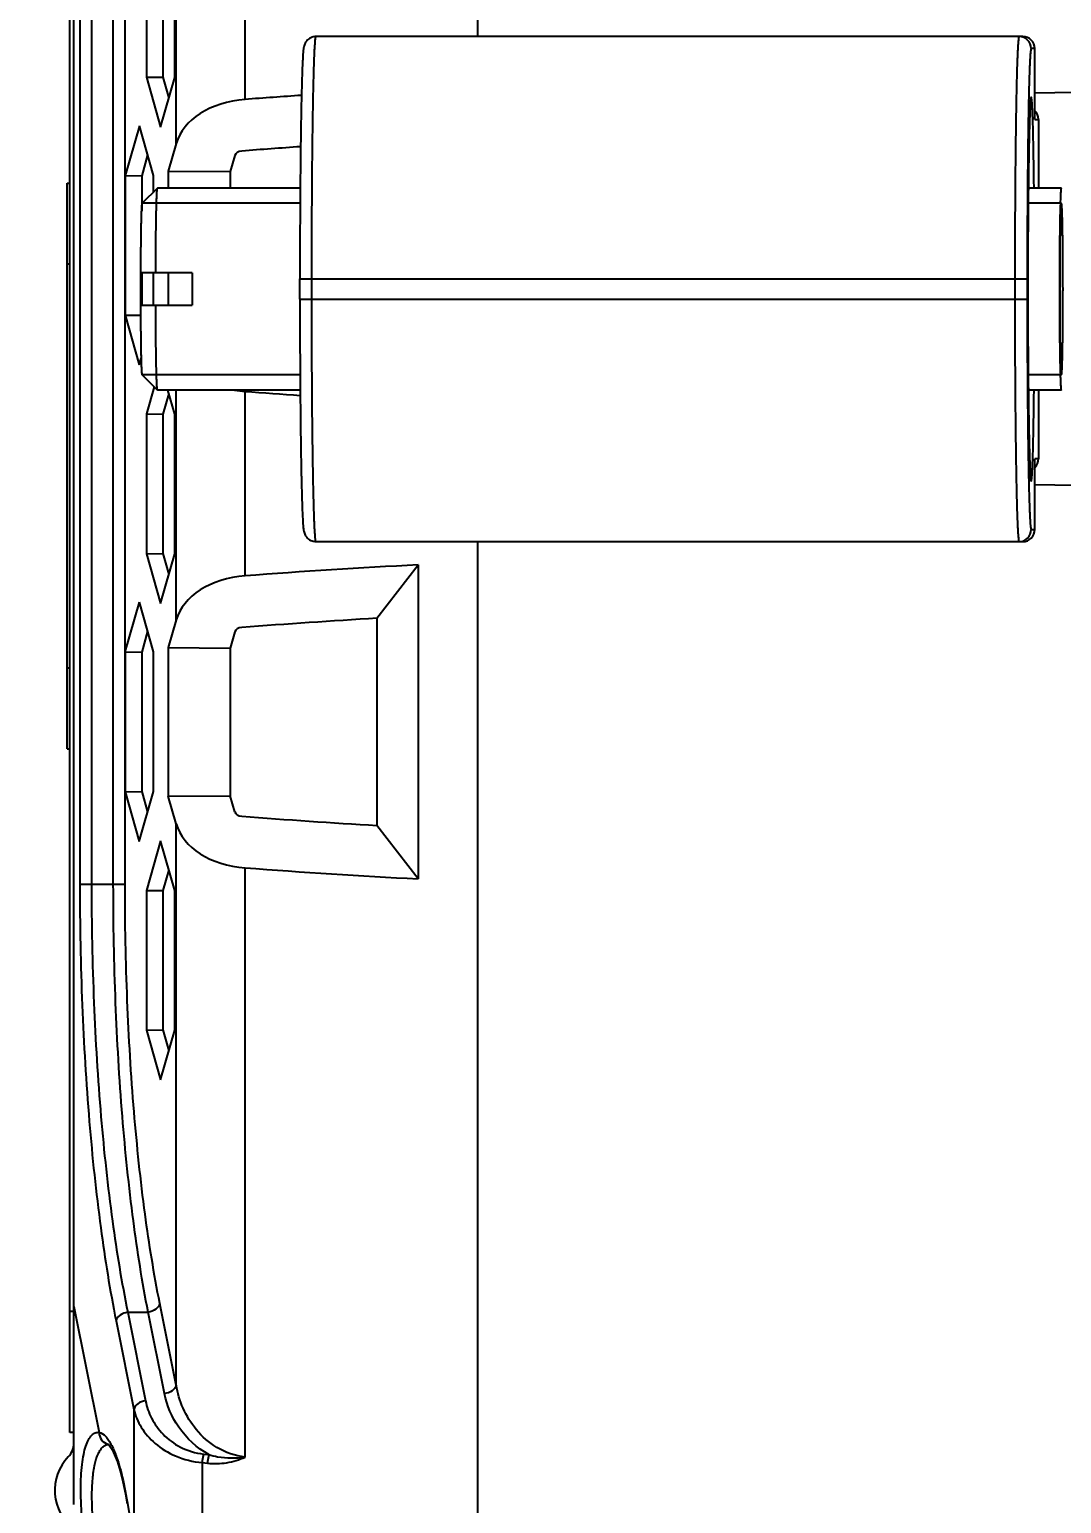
# Model space of a CAD drawing. Header units: millimetres. Extents: x 0 to 594, y 0 to 420.
# Drawn here: x 300.31 to 325.85, y 187.22 to 223.7 of the extents above; entities that cross this region are included whole.
import ezdxf

# ---------------------------------------------------------------- set-up
doc = ezdxf.new("R2010")
doc.units = ezdxf.units.MM
doc.header["$LTSCALE"] = 32.67
doc.layers.get('0').update_dxf_attribs({"linetype": 'CONTINUOUS'})
for name, color, linetype in [('AUSFORMSCHRAEGEN', 7, 'CONTINUOUS'), ('RUNDUNGEN', 7, 'CONTINUOUS'), ('ZEICHNUNGSBEMASSUNGEN', 7, 'CONTINUOUS')]:
    doc.layers.add(name, color=color, linetype=linetype)
doc.styles.get("Standard").update_dxf_attribs({"font": 'txt', "width": 0.7})
doc.dimstyles.new('DIMSTYLE_2', dxfattribs={"dimtxt": 3.5, "dimasz": 3.5, "dimexe": 2, "dimexo": 0, "dimgap": 0.875, "dimtad": 1, "dimdec": 1, "dimtxsty": 'STANDARD', "dimblk": '_FILLED', "dimblk1": '_FILLED', "dimblk2": '_FILLED', "dimcen": 0.09, "dimadec": 0, "dimazin": 0, "dimtp": 0.3, "dimtm": 0.3, "dimtfac": 1, "dimtdec": 1, "dimtofl": 0, "dimtmove": 0, "dimatfit": 3, "dimldrblk": '_FILLED', "dimfxl": 1, "dimtolj": 1, "dimarcsym": 0})

# ---------------------------------------------------------------- blocks, each defined once
blk = doc.blocks.new('_FILLED')
at = {"color": 0, "linetype": 'BYBLOCK'}
blk.add_solid([(0, 0), (-1, 0.143), (-1, -0.143)], dxfattribs=at)
blk = doc.blocks.new('*D3')
at = {"layer": 'ZEICHNUNGSBEMASSUNGEN', "color": 2, "linetype": 'CONTINUOUS'}
for p, q in [((334.708, 259.684), (279.408, 259.684)), ((281.408, 259.684), (281.408, 217.277)), ((281.408, 174.87), (281.408, 217.277)), ((334.708, 174.87), (279.408, 174.87))]:
    blk.add_line(p, q, dxfattribs=at)
at = {"layer": 'ZEICHNUNGSBEMASSUNGEN', "color": 2, "linetype": 'CONTINUOUS', "xscale": 3.5, "yscale": 3.5, "zscale": 3.5}
for p, rotation in [((281.408, 259.684), 90), ((281.408, 174.87), 270)]:
    blk.add_blockref('_FILLED', p, dxfattribs=dict(at, rotation=rotation))
blk = doc.blocks.new('*D4')
at = {"layer": 'ZEICHNUNGSBEMASSUNGEN', "color": 2, "linetype": 'CONTINUOUS'}
for p, q in [((334.708, 259.684), (289.408, 259.684)), ((291.408, 259.684), (291.408, 218.406)), ((291.408, 177.129), (291.408, 218.406)), ((328.475, 177.129), (289.408, 177.129))]:
    blk.add_line(p, q, dxfattribs=at)
at = {"layer": 'ZEICHNUNGSBEMASSUNGEN', "color": 2, "linetype": 'CONTINUOUS', "xscale": 3.5, "yscale": 3.5, "zscale": 3.5}
for p, rotation in [((291.408, 259.684), 90), ((291.408, 177.129), 270)]:
    blk.add_blockref('_FILLED', p, dxfattribs=dict(at, rotation=rotation))

msp = doc.modelspace()

# ---------------------------------------------------------------- linework, layer by layer
at = {"color": 7, "linetype": 'CONTINUOUS'}
for p, q in [((301.3076, 188.977), (301.3076, 240.977)), ((324.888, 223.527), (307.3999, 223.527)), ((325.188, 221.4874), (325.188, 223.227)), ((325.188, 221.4879), (325.188, 221.4874)), ((325.2753, 221.477), (325.2753, 219.777)), ((303.4747, 219.7766), (303.0999, 219.4016)), ((303.4747, 219.7766), (303.4755, 219.777)), ((307.0086, 219.777), (303.4755, 219.777)), ((325.8471, 219.777), (325.0267, 219.777)), ((304.3373, 217.677), (303.0641, 217.677)), ((307.0004, 217.027), (307.0004, 217.527)), ((303.0641, 216.877), (304.3373, 216.877)), ((303.4747, 214.7773), (303.0999, 215.1523)), ((303.4755, 214.777), (303.4747, 214.7773)), ((307.0086, 214.777), (303.4755, 214.777)), ((325.8471, 214.777), (325.0267, 214.777)), ((325.2753, 214.777), (325.2753, 213.077)), ((325.188, 211.327), (325.188, 213.0666)), ((307.3999, 211.027), (324.888, 211.027)), ((301.4076, 188.977), (301.3076, 188.977))]:
    msp.add_line(p, q, dxfattribs=at)
at = {"color": 9, "linetype": 'CONTINUOUS'}
for p, q in [((325.188, 223.227), (325.0972, 223.227)), ((325.188, 221.477), (325.188, 221.4874)), ((325.188, 221.4874), (325.188, 221.477)), ((325.188, 221.477), (325.2752, 221.477)), ((307.0004, 217.527), (324.9977, 217.527)), ((307.2952, 217.027), (307.2952, 217.527)), ((324.6925, 217.527), (324.6925, 217.027)), ((324.9977, 217.527), (324.9977, 217.027)), ((307.0004, 217.027), (324.9977, 217.027)), ((325.188, 213.077), (325.188, 213.0665)), ((325.188, 213.0666), (325.188, 213.077)), ((325.2752, 213.077), (325.188, 213.077)), ((325.0972, 211.327), (325.188, 211.327)), ((301.4076, 191.977), (301.3076, 191.977))]:
    msp.add_line(p, q, dxfattribs=at)
at = {"color": 2, "linetype": 'CONTINUOUS'}
for p, q in [((303.0999, 219.4016), (303.1006, 219.402)), ((307.006, 219.402), (303.1006, 219.402)), ((325.8471, 219.402), (325.0231, 219.402)), ((303.1006, 215.152), (303.0999, 215.1523)), ((307.006, 215.152), (303.1006, 215.152)), ((325.8471, 215.152), (325.0231, 215.152))]:
    msp.add_line(p, q, dxfattribs=at)
at = {"color": 9, "linetype": 'CONTINUOUS'}
for centre, radius, start, end in [((324.7972, 223.227), 0.3, 359.99851, 89.99215), ((324.8893, 223.2269), 0.2987, 0.0108, 5.48395), ((324.9766, 221.4769), 0.2987, 0.0108, 5.48395), ((324.7972, 211.3269), 0.3, 270.02571, 0.00263)]:
    msp.add_arc(centre, radius, start, end, dxfattribs=at)
at = {"color": 7, "linetype": 'CONTINUOUS'}
for centre, radius, start, end in [((324.888, 223.2269), 0.3, 0.00317, 89.99686), ((324.887, 221.4874), 0.3011, 358.00654, 0.08751), ((324.9754, 221.477), 0.2999, 359.99411, 44.79066), ((348.6953, 218.7585), 22.8802, 178.38089, 178.5046), ((446.4397, 217.277), 142.1029, 179.83872, 180.16128), ((348.0643, 215.7782), 22.249, 181.49364, 181.62087), ((324.9754, 213.0769), 0.2999, 315.17123, 0.00655), ((324.888, 211.327), 0.3, 270.00312, 359.99683)]:
    msp.add_arc(centre, radius, start, end, dxfattribs=at)
for points, knots in [([(307.3999, 223.527), (307.355, 223.527), (307.267, 223.5069), (307.1721, 223.4329), (307.1244, 223.3562), (307.1023, 223.2924), (307.0919, 223.2386), (307.0849, 223.1808), (307.0794, 223.1188), (307.072, 223.0139), (307.0637, 222.8514), (307.0546, 222.6184), (307.0461, 222.3353), (307.038, 222.0043), (307.0305, 221.6285), (307.0238, 221.2115), (307.0177, 220.7572), (307.0125, 220.2704), (307.0066, 219.5704), (307.0017, 218.6529), (307.0004, 217.9074), (307.0004, 217.527)], [0, 0, 0, 0, 0.0218141, 0.0421285, 0.0568894, 0.0650989, 0.074803, 0.0834696, 0.0933683, 0.105078, 0.134584, 0.1724188, 0.2184199, 0.272214, 0.3333034, 0.4010978, 0.4749291, 0.5540623, 0.6377097, 0.8151184, 1, 1, 1, 1]), ([(325.0958, 222.0262), (325.0948, 222.0253), (325.0933, 222.022), (325.0903, 222.012), (325.087, 221.9922), (325.0832, 221.9604), (325.0794, 221.9174), (325.0755, 221.8636), (325.0717, 221.7989), (325.068, 221.7236), (325.0628, 221.6025), (325.0566, 221.4259), (325.0499, 221.1852), (325.0436, 220.9077), (325.0377, 220.5959), (325.0324, 220.2529), (325.0277, 219.8819), (325.0237, 219.4863), (325.0191, 218.9208), (325.0153, 218.182), (325.0143, 217.5825), (325.0143, 217.277)], [0, 0, 0, 0, 0.0008329, 0.0022052, 0.0066569, 0.0134193, 0.0224939, 0.0338614, 0.0474978, 0.0633762, 0.0814574, 0.124055, 0.174896, 0.2335035, 0.2993244, 0.3717433, 0.4500753, 0.5335851, 0.6214891, 0.8071135, 1, 1, 1, 1]), ([(325.1677, 219.7774), (325.1659, 219.9439), (325.162, 220.2603), (325.1549, 220.7074), (325.1469, 221.0973), (325.1381, 221.4235), (325.1299, 221.6528), (325.1227, 221.8005), (325.1183, 221.8734), (325.1146, 221.9222), (325.112, 221.9516), (325.1094, 221.9761), (325.1068, 221.9957), (325.1046, 222.0089), (325.1026, 222.017), (325.1013, 222.0213), (325.1, 222.0244), (325.0988, 222.0264), (325.0971, 222.0272), (325.0961, 222.0266), (325.0958, 222.0262)], [0, 0, 0, 0, 0.221604, 0.4210293, 0.5949506, 0.7404715, 0.8551758, 0.9003625, 0.937174, 0.9523968, 0.9654777, 0.9764034, 0.9851674, 0.9917744, 0.9942749, 0.9962473, 0.9977059, 0.9986885, 0.9993263, 1, 1, 1, 1]), ([(303.4324, 217.677), (303.4328, 217.8174), (303.434, 218.0901), (303.437, 218.4826), (303.4406, 218.7889), (303.444, 219.0128), (303.4468, 219.1619), (303.4497, 219.2967), (303.4528, 219.4162), (303.4561, 219.5195), (303.4595, 219.6058), (303.4626, 219.6668), (303.4652, 219.7067), (303.467, 219.7297), (303.4688, 219.748), (303.4706, 219.7619), (303.4724, 219.7707), (303.4736, 219.7755), (303.4747, 219.7766)], [0, 0, 0, 0, 0.2005664, 0.3893214, 0.5605579, 0.6379653, 0.7091065, 0.7734374, 0.830481, 0.8797968, 0.9210235, 0.953843, 0.967026, 0.9780257, 0.9868203, 0.9934011, 0.9977755, 1, 1, 1, 1]), ([(325.8242, 219.405), (325.825, 219.4335), (325.8266, 219.487), (325.8293, 219.5618), (325.8321, 219.6257), (325.8349, 219.6784), (325.8377, 219.7196), (325.8402, 219.7468), (325.8423, 219.7625), (325.8439, 219.7702), (325.845, 219.7745), (325.8464, 219.777), (325.8471, 219.777)], [0, 0, 0, 0, 0.2288778, 0.4295632, 0.6010446, 0.7425491, 0.8534573, 0.9332224, 0.9613609, 0.9816898, 0.9943248, 1, 1, 1, 1]), ([(303.0641, 217.677), (303.0645, 217.7931), (303.0656, 218.018), (303.0683, 218.3415), (303.0713, 218.5933), (303.0742, 218.777), (303.0765, 218.8991), (303.079, 219.0094), (303.0816, 219.1072), (303.0844, 219.1916), (303.0872, 219.2621), (303.0898, 219.312), (303.092, 219.3445), (303.0935, 219.3633), (303.095, 219.3783), (303.0964, 219.3896), (303.098, 219.3968), (303.099, 219.4007), (303.0999, 219.4016)], [0, 0, 0, 0, 0.2018167, 0.3911061, 0.5622999, 0.6395633, 0.7104914, 0.7745841, 0.8313659, 0.8804362, 0.9214358, 0.9540683, 0.967178, 0.9781151, 0.9868605, 0.9934099, 0.9977707, 1, 1, 1, 1]), ([(325.8229, 215.1983), (325.8194, 215.3315), (325.8137, 215.6316), (325.8056, 216.3245), (325.802, 217.277), (325.8056, 218.2294), (325.8137, 218.9223), (325.8194, 219.2224), (325.8229, 219.3556)], [0, 0, 0, 0, 0.0961759, 0.2165442, 0.5, 0.7834558, 0.9038241, 1, 1, 1, 1]), ([(325.0143, 217.277), (325.0143, 216.9714), (325.0153, 216.3719), (325.0191, 215.6331), (325.0237, 215.0676), (325.0277, 214.672), (325.0324, 214.301), (325.0377, 213.958), (325.0436, 213.6463), (325.0499, 213.3687), (325.0566, 213.128), (325.0628, 212.9514), (325.068, 212.8303), (325.0717, 212.755), (325.0755, 212.6903), (325.0794, 212.6365), (325.0832, 212.5936), (325.087, 212.5617), (325.0903, 212.5419), (325.0933, 212.5319), (325.0948, 212.5286), (325.0958, 212.5277)], [0, 0, 0, 0, 0.1928865, 0.3785109, 0.4664149, 0.5499247, 0.6282567, 0.7006756, 0.7664965, 0.825104, 0.875945, 0.9185426, 0.9366238, 0.9525022, 0.9661386, 0.9775061, 0.9865807, 0.9933431, 0.9977948, 0.9991671, 1, 1, 1, 1]), ([(303.0999, 215.1523), (303.099, 215.1532), (303.098, 215.1571), (303.0964, 215.1643), (303.095, 215.1756), (303.0935, 215.1906), (303.092, 215.2094), (303.0898, 215.2419), (303.0872, 215.2918), (303.0844, 215.3623), (303.0816, 215.4467), (303.079, 215.5445), (303.0765, 215.6548), (303.0742, 215.7769), (303.0713, 215.9606), (303.0683, 216.2124), (303.0656, 216.5359), (303.0645, 216.7609), (303.0641, 216.877)], [0, 0, 0, 0, 0.0022293, 0.0065901, 0.0131395, 0.0218849, 0.032822, 0.0459317, 0.0785642, 0.1195638, 0.1686341, 0.2254159, 0.2895086, 0.3604367, 0.4377001, 0.6088939, 0.7981833, 1, 1, 1, 1]), ([(303.4747, 214.7773), (303.4736, 214.7784), (303.4724, 214.7832), (303.4706, 214.792), (303.4688, 214.8059), (303.467, 214.8242), (303.4652, 214.8472), (303.4626, 214.8871), (303.4595, 214.9481), (303.4561, 215.0344), (303.4528, 215.1377), (303.4497, 215.2572), (303.4468, 215.392), (303.444, 215.5411), (303.4406, 215.765), (303.437, 216.0713), (303.434, 216.4638), (303.4328, 216.7365), (303.4324, 216.877)], [0, 0, 0, 0, 0.0022245, 0.0065989, 0.0131797, 0.0219743, 0.032974, 0.046157, 0.0789765, 0.1202032, 0.169519, 0.2265626, 0.2908935, 0.3620347, 0.4394421, 0.6106786, 0.7994336, 1, 1, 1, 1]), ([(307.0004, 217.027), (307.0004, 216.6465), (307.0017, 215.9009), (307.0066, 214.9832), (307.0125, 214.2832), (307.0177, 213.7964), (307.0238, 213.3421), (307.0306, 212.9251), (307.038, 212.5493), (307.0461, 212.2183), (307.0547, 211.9353), (307.0637, 211.7023), (307.072, 211.5399), (307.0794, 211.435), (307.0849, 211.3729), (307.0919, 211.3152), (307.1023, 211.2613), (307.1245, 211.1975), (307.1722, 211.1207), (307.2672, 211.0469), (307.355, 211.027), (307.3999, 211.027)], [0, 0, 0, 0, 0.1849074, 0.3623313, 0.4459811, 0.5251157, 0.5989472, 0.6667404, 0.7278275, 0.7816179, 0.827614, 0.8654425, 0.8949415, 0.9066474, 0.916543, 0.9252078, 0.9349215, 0.9431549, 0.9579286, 0.9781979, 1, 1, 1, 1]), ([(325.8471, 214.777), (325.8464, 214.777), (325.845, 214.7794), (325.8439, 214.7837), (325.8423, 214.7914), (325.8402, 214.8071), (325.8377, 214.8343), (325.8349, 214.8755), (325.8321, 214.9283), (325.8293, 214.9922), (325.8266, 215.0669), (325.825, 215.1204), (325.8242, 215.1489)], [0, 0, 0, 0, 0.0056752, 0.0183102, 0.0386391, 0.0667776, 0.1465427, 0.2574509, 0.3989554, 0.5704368, 0.7711222, 1, 1, 1, 1]), ([(325.0958, 212.5277), (325.0961, 212.5273), (325.0971, 212.5267), (325.0988, 212.5275), (325.1, 212.5295), (325.1013, 212.5326), (325.1026, 212.5369), (325.1046, 212.545), (325.1068, 212.5582), (325.1094, 212.5778), (325.112, 212.6023), (325.1146, 212.6317), (325.1183, 212.6805), (325.1227, 212.7534), (325.1299, 212.9011), (325.1381, 213.1305), (325.1469, 213.4566), (325.1549, 213.8465), (325.162, 214.2936), (325.1659, 214.61), (325.1677, 214.7765)], [0, 0, 0, 0, 0.0006737, 0.0013115, 0.0022941, 0.0037527, 0.0057251, 0.0082256, 0.0148326, 0.0235966, 0.0345223, 0.0476032, 0.062826, 0.0996375, 0.1448242, 0.2595285, 0.4050494, 0.5789707, 0.778396, 1, 1, 1, 1])]:
    msp.add_open_spline(points, degree=3, knots=knots, dxfattribs=at)
at = {"color": 9, "linetype": 'CONTINUOUS'}
for points, knots in [([(307.2952, 217.527), (307.2952, 217.9171), (307.2965, 218.6825), (307.3014, 219.6253), (307.3073, 220.3462), (307.3125, 220.8497), (307.3186, 221.3211), (307.3254, 221.756), (307.3329, 222.1501), (307.341, 222.4998), (307.3485, 222.7617), (307.3549, 222.9465), (307.3595, 223.0658), (307.3643, 223.1717), (307.3691, 223.264), (307.374, 223.3425), (307.3789, 223.407), (307.3838, 223.4574), (307.3884, 223.4933), (307.3929, 223.5148), (307.3964, 223.5244), (307.3989, 223.527), (307.3999, 223.527)], [0, 0, 0, 0, 0.1949519, 0.3824068, 0.4710605, 0.5551784, 0.6339515, 0.7066215, 0.7724905, 0.8309241, 0.8813601, 0.9034263, 0.9233172, 0.9409866, 0.956394, 0.9695008, 0.980279, 0.9887072, 0.99477, 0.9984775, 0.9994768, 1, 1, 1, 1]), ([(324.7973, 223.527), (324.7962, 223.527), (324.7938, 223.5244), (324.7903, 223.5148), (324.7858, 223.4933), (324.7811, 223.4574), (324.7762, 223.407), (324.7713, 223.3425), (324.7665, 223.264), (324.7616, 223.1717), (324.7569, 223.0658), (324.7522, 222.9465), (324.7459, 222.7617), (324.7384, 222.4998), (324.7303, 222.1501), (324.7227, 221.756), (324.7159, 221.3211), (324.7099, 220.8497), (324.7046, 220.3462), (324.6987, 219.6253), (324.6938, 218.6825), (324.6925, 217.9171), (324.6925, 217.527)], [0, 0, 0, 0, 0.0005232, 0.0015225, 0.00523, 0.0112928, 0.019721, 0.0304992, 0.043606, 0.0590134, 0.0766828, 0.0965737, 0.1186399, 0.1690759, 0.2275095, 0.2933785, 0.3660485, 0.4448216, 0.5289395, 0.6175932, 0.8050481, 1, 1, 1, 1]), ([(325.0972, 223.227), (325.0962, 223.227), (325.0939, 223.2245), (325.0906, 223.2154), (325.0863, 223.195), (325.0819, 223.1609), (325.0772, 223.113), (325.0726, 223.0517), (325.068, 222.9772), (325.0634, 222.8895), (325.0589, 222.7889), (325.0544, 222.6756), (325.0484, 222.5), (325.0413, 222.2511), (325.0336, 221.919), (325.0264, 221.5445), (325.0199, 221.1314), (325.0142, 220.6835), (325.0092, 220.2053), (325.0036, 219.5204), (324.999, 218.6247), (324.9977, 217.8976), (324.9977, 217.527)], [0, 0, 0, 0, 0.0005232, 0.0015225, 0.0052299, 0.0112927, 0.019721, 0.0304992, 0.043606, 0.0590134, 0.0766828, 0.0965736, 0.1186399, 0.1690759, 0.2275095, 0.2933785, 0.3660485, 0.4448217, 0.5289396, 0.6175933, 0.8050483, 1, 1, 1, 1]), ([(307.3999, 211.027), (307.3989, 211.027), (307.3964, 211.0296), (307.3929, 211.0391), (307.3884, 211.0606), (307.3838, 211.0965), (307.3789, 211.1469), (307.374, 211.2114), (307.3691, 211.2899), (307.3643, 211.3822), (307.3595, 211.4881), (307.3549, 211.6074), (307.3485, 211.7922), (307.341, 212.0541), (307.3329, 212.4038), (307.3254, 212.7979), (307.3186, 213.2328), (307.3125, 213.7042), (307.3073, 214.2077), (307.3014, 214.9286), (307.2965, 215.8714), (307.2952, 216.6368), (307.2952, 217.027)], [0, 0, 0, 0, 0.0005232, 0.0015225, 0.00523, 0.0112928, 0.019721, 0.0304992, 0.043606, 0.0590134, 0.0766828, 0.0965737, 0.1186399, 0.169076, 0.2275095, 0.2933786, 0.3660485, 0.4448217, 0.5289396, 0.6175933, 0.8050482, 1, 1, 1, 1]), ([(324.6925, 217.027), (324.6925, 216.6368), (324.6938, 215.8714), (324.6987, 214.9286), (324.7046, 214.2077), (324.7099, 213.7042), (324.7159, 213.2328), (324.7227, 212.7979), (324.7303, 212.4038), (324.7384, 212.0541), (324.7459, 211.7922), (324.7522, 211.6074), (324.7569, 211.4881), (324.7616, 211.3822), (324.7665, 211.2899), (324.7713, 211.2114), (324.7762, 211.1469), (324.7811, 211.0965), (324.7858, 211.0606), (324.7903, 211.0391), (324.7938, 211.0296), (324.7962, 211.027), (324.7973, 211.027)], [0, 0, 0, 0, 0.1949518, 0.3824067, 0.4710604, 0.5551783, 0.6339515, 0.7066214, 0.7724905, 0.830924, 0.8813601, 0.9034263, 0.9233172, 0.9409866, 0.956394, 0.9695008, 0.980279, 0.9887072, 0.99477, 0.9984775, 0.9994768, 1, 1, 1, 1]), ([(324.9977, 217.027), (324.9977, 216.6563), (324.999, 215.9292), (325.0036, 215.0335), (325.0092, 214.3486), (325.0142, 213.8704), (325.0199, 213.4225), (325.0264, 213.0094), (325.0336, 212.6349), (325.0413, 212.3028), (325.0484, 212.0539), (325.0544, 211.8783), (325.0589, 211.7651), (325.0634, 211.6644), (325.068, 211.5768), (325.0726, 211.5022), (325.0772, 211.4409), (325.0819, 211.393), (325.0863, 211.3589), (325.0906, 211.3385), (325.0939, 211.3294), (325.0962, 211.327), (325.0972, 211.327)], [0, 0, 0, 0, 0.1949517, 0.3824066, 0.4710604, 0.5551783, 0.6339515, 0.7066214, 0.7724905, 0.830924, 0.8813601, 0.9034263, 0.9233172, 0.9409865, 0.9563939, 0.9695007, 0.980279, 0.9887073, 0.9947701, 0.9984776, 0.9994768, 1, 1, 1, 1])]:
    msp.add_open_spline(points, degree=3, knots=knots, dxfattribs=at)
at = {"color": 2, "linetype": 'CONTINUOUS'}
for points, knots in [([(303.0641, 217.6782), (303.0645, 217.7348), (303.0649, 217.8196), (303.0655, 217.9327), (303.0659, 218.0034), (303.0662, 218.0599), (303.0664, 218.0952), (303.0665, 218.1201), (303.0666, 218.134), (303.0668, 218.1468), (303.0669, 218.1631), (303.0672, 218.1891), (303.0675, 218.2216), (303.0681, 218.2735), (303.0687, 218.3385), (303.0694, 218.4035), (303.0699, 218.4555), (303.0702, 218.488), (303.0705, 218.514), (303.0707, 218.5302), (303.0708, 218.5417), (303.0708, 218.548), (303.0709, 218.5532), (303.0711, 218.5602), (303.0713, 218.5766), (303.0717, 218.6013), (303.0723, 218.6342), (303.0728, 218.6671), (303.0733, 218.6999), (303.0739, 218.7328), (303.0744, 218.7657), (303.075, 218.7986), (303.0754, 218.826), (303.0758, 218.8479), (303.076, 218.8644), (303.0763, 218.8781), (303.0764, 218.8877), (303.0765, 218.8931), (303.0766, 218.8976), (303.0767, 218.9003), (303.0768, 218.9046), (303.077, 218.9119), (303.0772, 218.9224), (303.0776, 218.9349), (303.078, 218.9517), (303.0785, 218.9726), (303.0792, 218.9977), (303.0798, 219.0228), (303.0805, 219.0479), (303.0812, 219.073), (303.0818, 219.0981), (303.0823, 219.119), (303.0828, 219.1357), (303.0831, 219.1462), (303.0833, 219.1546), (303.0834, 219.1597), (303.0835, 219.1635), (303.0836, 219.1654), (303.0836, 219.1666), (303.0837, 219.1684), (303.0839, 219.1723), (303.0842, 219.1784), (303.0845, 219.1864), (303.0849, 219.1944), (303.0854, 219.2051), (303.0862, 219.2238), (303.0875, 219.2505), (303.0887, 219.2772), (303.0896, 219.2959), (303.09, 219.3066), (303.0904, 219.3146), (303.0908, 219.3226), (303.0911, 219.3286), (303.0912, 219.3327), (303.0913, 219.3342), (303.0914, 219.3357), (303.0914, 219.3364), (303.0916, 219.3372), (303.0917, 219.3385), (303.092, 219.3406), (303.0923, 219.3431), (303.0928, 219.3472), (303.0935, 219.3523), (303.0943, 219.3585), (303.0953, 219.3666), (303.0971, 219.381), (303.0987, 219.3932), (303.0997, 219.4014)], [0, 0, 0, 0, 0.0625, 0.09375, 0.125, 0.140625, 0.15625, 0.1640625, 0.1679688, 0.171875, 0.1796875, 0.1875, 0.203125, 0.21875, 0.25, 0.28125, 0.296875, 0.3125, 0.3203125, 0.328125, 0.3320312, 0.3339844, 0.3359375, 0.3398438, 0.34375, 0.359375, 0.375, 0.390625, 0.40625, 0.421875, 0.4375, 0.453125, 0.46875, 0.4765625, 0.484375, 0.4921875, 0.4960938, 0.4980469, 0.5, 0.5019531, 0.5039062, 0.5078125, 0.515625, 0.5234375, 0.53125, 0.546875, 0.5625, 0.578125, 0.59375, 0.609375, 0.625, 0.640625, 0.6484375, 0.65625, 0.6601562, 0.6640625, 0.6660156, 0.6669922, 0.6679688, 0.6699219, 0.671875, 0.6796875, 0.6875, 0.6953125, 0.703125, 0.71875, 0.75, 0.78125, 0.796875, 0.8046875, 0.8125, 0.8203125, 0.828125, 0.8300781, 0.8320312, 0.8330078, 0.8339844, 0.8359375, 0.8398438, 0.84375, 0.8515625, 0.859375, 0.875, 0.890625, 0.90625, 0.9375, 1, 1, 1, 1]), ([(325.8471, 215.152), (325.8465, 215.1553), (325.8456, 215.1604), (325.8444, 215.1671), (325.8435, 215.1722), (325.8426, 215.1772), (325.8418, 215.1815), (325.8412, 215.1848), (325.8409, 215.1869), (325.8406, 215.1886), (325.8403, 215.1899), (325.8402, 215.1909), (325.84, 215.1919), (325.8399, 215.1921), (325.8398, 215.1944), (325.8396, 215.1967), (325.8395, 215.1999), (325.8392, 215.2037), (325.839, 215.2087), (325.8386, 215.2149), (325.838, 215.2249), (325.8373, 215.2374), (325.8364, 215.2524), (325.8356, 215.2673), (325.8348, 215.2798), (325.8343, 215.2898), (325.8338, 215.2973), (325.8335, 215.3036), (325.8332, 215.3079), (325.8331, 215.3105), (325.833, 215.312), (325.8329, 215.3154), (325.8327, 215.3193), (325.8325, 215.3265), (325.8322, 215.3366), (325.8318, 215.3488), (325.8312, 215.365), (325.8306, 215.3853), (325.8298, 215.4096), (325.829, 215.434), (325.8283, 215.4543), (325.8278, 215.4705), (325.8274, 215.4826), (325.827, 215.4928), (325.8268, 215.4999), (325.8267, 215.504), (325.8266, 215.5067), (325.8265, 215.5113), (325.8264, 215.5167), (325.8262, 215.5265), (325.8259, 215.5404), (325.8255, 215.5571), (325.825, 215.5794), (325.8244, 215.6073), (325.8237, 215.6407), (325.823, 215.6741), (325.8224, 215.7019), (325.8219, 215.7242), (325.8216, 215.7409), (325.8213, 215.7549), (325.8211, 215.7646), (325.821, 215.7702), (325.8209, 215.7741), (325.8208, 215.7794), (325.8207, 215.786), (325.8205, 215.7977), (325.8203, 215.8144), (325.82, 215.8344), (325.8196, 215.8611), (325.8192, 215.8945), (325.8186, 215.9346), (325.818, 215.9746), (325.8175, 216.008), (325.8171, 216.0347), (325.8169, 216.0548), (325.8166, 216.0715), (325.8165, 216.0831), (325.8164, 216.0899), (325.8163, 216.0946), (325.8162, 216.1006), (325.8162, 216.1081), (325.816, 216.1215), (325.8159, 216.1405), (325.8156, 216.1634), (325.8154, 216.1938), (325.815, 216.2319), (325.8146, 216.2776), (325.8141, 216.3233), (325.8137, 216.3689), (325.8134, 216.4071), (325.8131, 216.4336), (325.813, 216.449), (325.8129, 216.46), (325.8128, 216.4728), (325.8127, 216.4892), (325.8126, 216.5182), (325.8123, 216.5595), (325.8121, 216.6091), (325.8117, 216.6752), (325.8114, 216.7412), (325.8111, 216.7991), (325.8109, 216.828), (325.8108, 216.8446), (325.8107, 216.8567), (325.8107, 216.8701), (325.8107, 216.8875), (325.8106, 216.9182), (325.8106, 216.9619), (325.8105, 217.0144), (325.8104, 217.0844), (325.8102, 217.1545), (325.8101, 217.2244), (325.81, 217.2772), (325.8101, 217.3285), (325.8102, 217.3974), (325.8103, 217.4661), (325.8105, 217.5349), (325.8105, 217.5865), (325.8106, 217.6296), (325.8107, 217.6638), (325.8107, 217.69), (325.8109, 217.7144), (325.811, 217.7476), (325.8113, 217.8055), (325.8117, 217.8717), (325.812, 217.9378), (325.8123, 217.9875), (325.8125, 218.0288), (325.8127, 218.0578), (325.8128, 218.0743), (325.8128, 218.087), (325.8129, 218.0981), (325.8131, 218.1135), (325.8133, 218.1401), (325.8137, 218.1783), (325.8141, 218.224), (325.8145, 218.2698), (325.8149, 218.3156), (325.8153, 218.3537), (325.8156, 218.3843), (325.8158, 218.4071), (325.816, 218.4263), (325.8161, 218.4414), (325.8162, 218.4533), (325.8164, 218.463), (325.8166, 218.4768), (325.8168, 218.4937), (325.8171, 218.5142), (325.8175, 218.5414), (325.818, 218.5754), (325.8185, 218.6162), (325.8191, 218.6571), (325.8196, 218.6911), (325.82, 218.7183), (325.8203, 218.7387), (325.8205, 218.7557), (325.8207, 218.7677), (325.8208, 218.7744), (325.8209, 218.7798), (325.821, 218.7836), (325.8211, 218.7892), (325.8213, 218.7987), (325.8216, 218.8125), (325.8219, 218.8289), (325.8224, 218.8509), (325.823, 218.8783), (325.8237, 218.9112), (325.8244, 218.9441), (325.825, 218.9715), (325.8254, 218.9934), (325.8258, 219.0099), (325.8261, 219.0236), (325.8263, 219.0332), (325.8264, 219.0386), (325.8265, 219.0431), (325.8266, 219.0458), (325.8267, 219.05), (325.8269, 219.0571), (325.8273, 219.0673), (325.8277, 219.0795), (325.8282, 219.0959), (325.8289, 219.1163), (325.8297, 219.1408), (325.8305, 219.1653), (325.8311, 219.1857), (325.8317, 219.202), (325.8321, 219.2143), (325.8324, 219.2245), (325.8326, 219.2317), (325.8328, 219.2356), (325.8328, 219.2391), (325.833, 219.2406), (325.8331, 219.2432), (325.8334, 219.2476), (325.8337, 219.2539), (325.8341, 219.2615), (325.8347, 219.2716), (325.8354, 219.2842), (325.8363, 219.2994), (325.8372, 219.3146), (325.8379, 219.3272), (325.8385, 219.3373), (325.8388, 219.3436), (325.8391, 219.3487), (325.8393, 219.3524), (325.8395, 219.3557), (325.8397, 219.358), (325.8398, 219.3604), (325.8399, 219.3606), (325.84, 219.3616), (325.8402, 219.3626), (325.8405, 219.364), (325.8408, 219.3657), (325.8411, 219.3679), (325.8418, 219.3714), (325.8425, 219.3758), (325.8434, 219.381), (325.8444, 219.3862), (325.8456, 219.3932), (325.8465, 219.3985), (325.8471, 219.402)], [0, 0, 0, 0, 0.015625, 0.0234375, 0.03125, 0.0390625, 0.046875, 0.0507812, 0.0546875, 0.0566406, 0.0585938, 0.0605469, 0.0615234, 0.0625, 0.0634766, 0.0644531, 0.0664062, 0.0683594, 0.0703125, 0.0742188, 0.078125, 0.0859375, 0.09375, 0.1015625, 0.109375, 0.1132812, 0.1171875, 0.1210938, 0.1230469, 0.1240234, 0.125, 0.1259766, 0.1269531, 0.1289062, 0.1328125, 0.1367188, 0.140625, 0.1484375, 0.15625, 0.1640625, 0.171875, 0.1757812, 0.1796875, 0.1835938, 0.1855469, 0.1865234, 0.1875, 0.1884766, 0.1894531, 0.1914062, 0.1953125, 0.1992188, 0.203125, 0.2109375, 0.21875, 0.2265625, 0.234375, 0.2382812, 0.2421875, 0.2460938, 0.2480469, 0.2490234, 0.25, 0.2509766, 0.2519531, 0.2539062, 0.2578125, 0.2617188, 0.265625, 0.2734375, 0.28125, 0.2890625, 0.296875, 0.3007812, 0.3046875, 0.3085938, 0.3105469, 0.3115234, 0.3125, 0.3134766, 0.3144531, 0.3164062, 0.3203125, 0.3242188, 0.328125, 0.3359375, 0.34375, 0.3515625, 0.359375, 0.3671875, 0.3710938, 0.3730469, 0.375, 0.3769531, 0.3789062, 0.3828125, 0.390625, 0.3984375, 0.40625, 0.421875, 0.4296875, 0.4335938, 0.4355469, 0.4375, 0.4394531, 0.4414062, 0.4453125, 0.453125, 0.4609375, 0.46875, 0.484375, 0.4921875, 0.5, 0.5078125, 0.515625, 0.53125, 0.5390625, 0.546875, 0.5546875, 0.5585938, 0.5625, 0.5664062, 0.5703125, 0.578125, 0.59375, 0.6015625, 0.609375, 0.6171875, 0.6210938, 0.6230469, 0.625, 0.6269531, 0.6289062, 0.6328125, 0.640625, 0.6484375, 0.65625, 0.6640625, 0.671875, 0.6757812, 0.6796875, 0.6835938, 0.6855469, 0.6875, 0.6894531, 0.6914062, 0.6953125, 0.6992188, 0.703125, 0.7109375, 0.71875, 0.7265625, 0.734375, 0.7382812, 0.7421875, 0.7460938, 0.7480469, 0.7490234, 0.75, 0.7509766, 0.7519531, 0.7539062, 0.7578125, 0.7617188, 0.765625, 0.7734375, 0.78125, 0.7890625, 0.796875, 0.8007812, 0.8046875, 0.8085938, 0.8105469, 0.8115234, 0.8125, 0.8134766, 0.8144531, 0.8164062, 0.8203125, 0.8242188, 0.828125, 0.8359375, 0.84375, 0.8515625, 0.859375, 0.8632812, 0.8671875, 0.8710938, 0.8730469, 0.8740234, 0.875, 0.8759766, 0.8769531, 0.8789062, 0.8828125, 0.8867188, 0.890625, 0.8984375, 0.90625, 0.9140625, 0.921875, 0.9257812, 0.9296875, 0.9316406, 0.9335938, 0.9355469, 0.9365234, 0.9375, 0.9384766, 0.9394531, 0.9414062, 0.9433594, 0.9453125, 0.9492188, 0.953125, 0.9609375, 0.96875, 0.9765625, 0.984375, 1, 1, 1, 1]), ([(325.8471, 215.152), (325.8477, 215.1553), (325.8486, 215.1604), (325.8498, 215.1671), (325.8507, 215.1722), (325.8516, 215.1772), (325.8524, 215.1815), (325.853, 215.1848), (325.8533, 215.1869), (325.8536, 215.1886), (325.8539, 215.1899), (325.854, 215.1909), (325.8542, 215.1919), (325.8543, 215.1921), (325.8544, 215.1944), (325.8546, 215.1967), (325.8547, 215.1999), (325.855, 215.2037), (325.8552, 215.2087), (325.8556, 215.2149), (325.8562, 215.2249), (325.8569, 215.2374), (325.8578, 215.2524), (325.8586, 215.2673), (325.8594, 215.2798), (325.8599, 215.2898), (325.8604, 215.2973), (325.8607, 215.3036), (325.861, 215.3079), (325.8611, 215.3105), (325.8612, 215.312), (325.8613, 215.3154), (325.8615, 215.3193), (325.8617, 215.3265), (325.862, 215.3366), (325.8624, 215.3488), (325.863, 215.365), (325.8636, 215.3853), (325.8644, 215.4096), (325.8652, 215.434), (325.8659, 215.4543), (325.8664, 215.4705), (325.8668, 215.4826), (325.8672, 215.4928), (325.8674, 215.4999), (325.8675, 215.504), (325.8676, 215.5067), (325.8677, 215.5113), (325.8678, 215.5167), (325.868, 215.5265), (325.8683, 215.5404), (325.8687, 215.5571), (325.8692, 215.5794), (325.8698, 215.6073), (325.8705, 215.6407), (325.8712, 215.6741), (325.8718, 215.7019), (325.8723, 215.7242), (325.8726, 215.7409), (325.8729, 215.7549), (325.8731, 215.7646), (325.8732, 215.7702), (325.8733, 215.7741), (325.8734, 215.7794), (325.8735, 215.786), (325.8737, 215.7977), (325.8739, 215.8144), (325.8742, 215.8344), (325.8746, 215.8611), (325.875, 215.8945), (325.8756, 215.9346), (325.8762, 215.9746), (325.8767, 216.008), (325.8771, 216.0347), (325.8773, 216.0548), (325.8776, 216.0715), (325.8778, 216.0831), (325.8778, 216.0899), (325.8779, 216.0946), (325.878, 216.1006), (325.878, 216.1081), (325.8782, 216.1215), (325.8783, 216.1405), (325.8786, 216.1634), (325.8788, 216.1938), (325.8792, 216.2319), (325.8796, 216.2776), (325.8801, 216.3233), (325.8805, 216.3689), (325.8808, 216.4071), (325.8811, 216.4336), (325.8812, 216.449), (325.8814, 216.46), (325.8814, 216.4728), (325.8815, 216.4892), (325.8816, 216.5182), (325.8819, 216.5595), (325.8821, 216.6091), (325.8825, 216.6752), (325.8828, 216.7412), (325.8831, 216.7991), (325.8833, 216.828), (325.8834, 216.8446), (325.8835, 216.8567), (325.8835, 216.8701), (325.8835, 216.8875), (325.8836, 216.9182), (325.8836, 216.9619), (325.8837, 217.0144), (325.8839, 217.0844), (325.884, 217.1545), (325.8841, 217.2244), (325.8842, 217.2772), (325.8841, 217.3285), (325.884, 217.3974), (325.8839, 217.4661), (325.8837, 217.5349), (325.8837, 217.5865), (325.8836, 217.6296), (325.8835, 217.6638), (325.8835, 217.69), (325.8833, 217.7144), (325.8832, 217.7476), (325.8829, 217.8055), (325.8825, 217.8717), (325.8822, 217.9378), (325.8819, 217.9875), (325.8817, 218.0288), (325.8815, 218.0578), (325.8815, 218.0743), (325.8814, 218.087), (325.8813, 218.0981), (325.8811, 218.1135), (325.8809, 218.1401), (325.8805, 218.1783), (325.8801, 218.224), (325.8797, 218.2698), (325.8793, 218.3156), (325.8789, 218.3537), (325.8786, 218.3843), (325.8784, 218.4071), (325.8782, 218.4263), (325.8781, 218.4414), (325.878, 218.4533), (325.8778, 218.463), (325.8777, 218.4768), (325.8774, 218.4937), (325.8771, 218.5142), (325.8767, 218.5414), (325.8762, 218.5754), (325.8757, 218.6162), (325.8751, 218.6571), (325.8746, 218.6911), (325.8742, 218.7183), (325.8739, 218.7387), (325.8737, 218.7557), (325.8735, 218.7677), (325.8734, 218.7744), (325.8733, 218.7798), (325.8732, 218.7836), (325.8731, 218.7892), (325.8729, 218.7987), (325.8726, 218.8125), (325.8723, 218.8289), (325.8718, 218.8509), (325.8712, 218.8783), (325.8705, 218.9112), (325.8698, 218.9441), (325.8692, 218.9715), (325.8688, 218.9934), (325.8684, 219.0099), (325.8681, 219.0236), (325.8679, 219.0332), (325.8678, 219.0386), (325.8677, 219.0431), (325.8676, 219.0458), (325.8675, 219.05), (325.8673, 219.0571), (325.8669, 219.0673), (325.8665, 219.0795), (325.866, 219.0959), (325.8653, 219.1163), (325.8645, 219.1408), (325.8637, 219.1653), (325.8631, 219.1857), (325.8625, 219.202), (325.8622, 219.2143), (325.8618, 219.2245), (325.8616, 219.2317), (325.8615, 219.2356), (325.8614, 219.2391), (325.8612, 219.2406), (325.8611, 219.2432), (325.8608, 219.2476), (325.8605, 219.2539), (325.8601, 219.2615), (325.8595, 219.2716), (325.8588, 219.2842), (325.8579, 219.2994), (325.857, 219.3146), (325.8563, 219.3272), (325.8557, 219.3373), (325.8554, 219.3436), (325.8551, 219.3487), (325.8549, 219.3524), (325.8547, 219.3557), (325.8545, 219.358), (325.8544, 219.3604), (325.8543, 219.3606), (325.8542, 219.3616), (325.854, 219.3626), (325.8537, 219.364), (325.8534, 219.3657), (325.8531, 219.3679), (325.8524, 219.3714), (325.8517, 219.3758), (325.8508, 219.381), (325.8499, 219.3862), (325.8486, 219.3932), (325.8477, 219.3985), (325.8471, 219.402)], [0, 0, 0, 0, 0.015625, 0.0234375, 0.03125, 0.0390625, 0.046875, 0.0507812, 0.0546875, 0.0566406, 0.0585938, 0.0605469, 0.0615234, 0.0625, 0.0634766, 0.0644531, 0.0664062, 0.0683594, 0.0703125, 0.0742188, 0.078125, 0.0859375, 0.09375, 0.1015625, 0.109375, 0.1132812, 0.1171875, 0.1210938, 0.1230469, 0.1240234, 0.125, 0.1259766, 0.1269531, 0.1289062, 0.1328125, 0.1367188, 0.140625, 0.1484375, 0.15625, 0.1640625, 0.171875, 0.1757812, 0.1796875, 0.1835938, 0.1855469, 0.1865234, 0.1875, 0.1884766, 0.1894531, 0.1914062, 0.1953125, 0.1992188, 0.203125, 0.2109375, 0.21875, 0.2265625, 0.234375, 0.2382812, 0.2421875, 0.2460938, 0.2480469, 0.2490234, 0.25, 0.2509766, 0.2519531, 0.2539062, 0.2578125, 0.2617188, 0.265625, 0.2734375, 0.28125, 0.2890625, 0.296875, 0.3007812, 0.3046875, 0.3085938, 0.3105469, 0.3115234, 0.3125, 0.3134766, 0.3144531, 0.3164062, 0.3203125, 0.3242188, 0.328125, 0.3359375, 0.34375, 0.3515625, 0.359375, 0.3671875, 0.3710938, 0.3730469, 0.375, 0.3769531, 0.3789062, 0.3828125, 0.390625, 0.3984375, 0.40625, 0.421875, 0.4296875, 0.4335938, 0.4355469, 0.4375, 0.4394531, 0.4414062, 0.4453125, 0.453125, 0.4609375, 0.46875, 0.484375, 0.4921875, 0.5, 0.5078125, 0.515625, 0.53125, 0.5390625, 0.546875, 0.5546875, 0.5585938, 0.5625, 0.5664062, 0.5703125, 0.578125, 0.59375, 0.6015625, 0.609375, 0.6171875, 0.6210938, 0.6230469, 0.625, 0.6269531, 0.6289062, 0.6328125, 0.640625, 0.6484375, 0.65625, 0.6640625, 0.671875, 0.6757812, 0.6796875, 0.6835938, 0.6855469, 0.6875, 0.6894531, 0.6914062, 0.6953125, 0.6992188, 0.703125, 0.7109375, 0.71875, 0.7265625, 0.734375, 0.7382812, 0.7421875, 0.7460938, 0.7480469, 0.7490234, 0.75, 0.7509766, 0.7519531, 0.7539062, 0.7578125, 0.7617188, 0.765625, 0.7734375, 0.78125, 0.7890625, 0.796875, 0.8007812, 0.8046875, 0.8085938, 0.8105469, 0.8115234, 0.8125, 0.8134766, 0.8144531, 0.8164062, 0.8203125, 0.8242188, 0.828125, 0.8359375, 0.84375, 0.8515625, 0.859375, 0.8632812, 0.8671875, 0.8710938, 0.8730469, 0.8740234, 0.875, 0.8759766, 0.8769531, 0.8789062, 0.8828125, 0.8867188, 0.890625, 0.8984375, 0.90625, 0.9140625, 0.921875, 0.9257812, 0.9296875, 0.9316406, 0.9335938, 0.9355469, 0.9365234, 0.9375, 0.9384766, 0.9394531, 0.9414062, 0.9433594, 0.9453125, 0.9492188, 0.953125, 0.9609375, 0.96875, 0.9765625, 0.984375, 1, 1, 1, 1]), ([(303.0641, 216.8769), (303.064, 216.9429), (303.0636, 217.0748), (303.0634, 217.2417), (303.0635, 217.3752), (303.0636, 217.4584), (303.0637, 217.5165), (303.0638, 217.5499), (303.0639, 217.6014), (303.0641, 217.644), (303.0641, 217.6782)], [0, 0, 0, 0, 0.25, 0.5, 0.625, 0.75, 0.8125, 0.84375, 0.875, 1, 1, 1, 1]), ([(303.0997, 215.1525), (303.0987, 215.1605), (303.0972, 215.1724), (303.0954, 215.1863), (303.0943, 215.1942), (303.0936, 215.2002), (303.0929, 215.2052), (303.0924, 215.2092), (303.0921, 215.2116), (303.0918, 215.2136), (303.0917, 215.2149), (303.0916, 215.2157), (303.0915, 215.2163), (303.0914, 215.2178), (303.0914, 215.2194), (303.0912, 215.2234), (303.0909, 215.2293), (303.0905, 215.2373), (303.0902, 215.2452), (303.0897, 215.2558), (303.0888, 215.2743), (303.0876, 215.3008), (303.0864, 215.3273), (303.0855, 215.3458), (303.085, 215.3564), (303.0846, 215.3643), (303.0843, 215.3723), (303.084, 215.3782), (303.0838, 215.3822), (303.0837, 215.3839), (303.0837, 215.3851), (303.0836, 215.387), (303.0835, 215.3907), (303.0834, 215.3959), (303.0832, 215.4042), (303.0829, 215.4146), (303.0825, 215.4313), (303.0819, 215.4521), (303.0813, 215.4771), (303.0806, 215.502), (303.0799, 215.527), (303.0793, 215.552), (303.0786, 215.5769), (303.0781, 215.5977), (303.0777, 215.6144), (303.0773, 215.6269), (303.0771, 215.6373), (303.0769, 215.6445), (303.0768, 215.6488), (303.0767, 215.6516), (303.0766, 215.656), (303.0765, 215.6614), (303.0764, 215.671), (303.0761, 215.6846), (303.0759, 215.701), (303.0755, 215.7229), (303.075, 215.7502), (303.0745, 215.783), (303.074, 215.8157), (303.0734, 215.8485), (303.0729, 215.8813), (303.0723, 215.9141), (303.0719, 215.9414), (303.0715, 215.9632), (303.0713, 215.9769), (303.0711, 215.9878), (303.071, 215.9947), (303.0709, 216), (303.0709, 216.0063), (303.0707, 216.0178), (303.0706, 216.0339), (303.0703, 216.0599), (303.07, 216.0923), (303.0694, 216.1442), (303.0688, 216.209), (303.0681, 216.2739), (303.0676, 216.3257), (303.0673, 216.3582), (303.067, 216.3841), (303.0668, 216.4004), (303.0667, 216.4131), (303.0666, 216.4237), (303.0666, 216.4345), (303.0664, 216.4561), (303.0663, 216.4885), (303.066, 216.5316), (303.0658, 216.5748), (303.0655, 216.6323), (303.0649, 216.7331), (303.0645, 216.8194), (303.0641, 216.8769)], [0, 0, 0, 0, 0.0625, 0.09375, 0.109375, 0.125, 0.140625, 0.1484375, 0.15625, 0.1601562, 0.1640625, 0.1660156, 0.1669922, 0.1679688, 0.1699219, 0.171875, 0.1796875, 0.1875, 0.1953125, 0.203125, 0.21875, 0.25, 0.28125, 0.296875, 0.3046875, 0.3125, 0.3203125, 0.328125, 0.3300781, 0.3320312, 0.3330078, 0.3339844, 0.3359375, 0.3398438, 0.34375, 0.3515625, 0.359375, 0.375, 0.390625, 0.40625, 0.421875, 0.4375, 0.453125, 0.46875, 0.4765625, 0.484375, 0.4921875, 0.4960938, 0.4980469, 0.5, 0.5019531, 0.5039062, 0.5078125, 0.515625, 0.5234375, 0.53125, 0.546875, 0.5625, 0.578125, 0.59375, 0.609375, 0.625, 0.640625, 0.6484375, 0.65625, 0.6601562, 0.6640625, 0.6660156, 0.6679688, 0.671875, 0.6796875, 0.6875, 0.703125, 0.71875, 0.75, 0.78125, 0.796875, 0.8125, 0.8203125, 0.828125, 0.8320312, 0.8359375, 0.8398438, 0.84375, 0.859375, 0.875, 0.890625, 0.90625, 0.9375, 1, 1, 1, 1])]:
    msp.add_open_spline(points, degree=3, knots=knots, dxfattribs=at)
at = {"layer": 'AUSFORMSCHRAEGEN', "color": 7, "linetype": 'CONTINUOUS'}
for p, q in [((311.4076, 223.527), (311.4076, 257.2869)), ((303.2006, 225.9757), (303.2006, 222.5182)), ((303.61, 225.972), (303.61, 222.522)), ((303.9029, 222.514), (303.9029, 225.9715)), ((303.2006, 222.5182), (303.61, 222.522)), ((303.2006, 222.5182), (303.5524, 221.2858)), ((303.5524, 221.2858), (303.9029, 222.514)), ((303.61, 222.522), (303.7576, 222.0048)), ((303.0276, 221.3174), (302.6761, 220.0857)), ((303.3783, 220.0885), (303.0276, 221.3174)), ((303.9397, 220.8809), (303.7426, 220.1933)), ((303.2328, 220.5984), (303.0855, 220.082)), ((305.3907, 220.5836), (305.276, 220.1835)), ((302.6761, 220.0857), (302.6761, 216.6282)), ((302.6761, 220.0857), (303.0855, 220.082)), ((303.0855, 220.082), (303.0855, 219.2154)), ((303.3783, 219.6801), (303.3783, 220.0885)), ((303.7426, 220.1933), (303.7426, 219.777)), ((303.7426, 220.1933), (305.276, 220.1835)), ((305.276, 220.1835), (305.276, 219.777)), ((303.0855, 217.677), (303.0855, 216.877)), ((303.3783, 216.877), (303.3783, 217.677)), ((303.7426, 217.677), (303.7426, 216.877)), ((302.6761, 216.6282), (303.0653, 216.6318)), ((302.6761, 216.6282), (303.0268, 215.3993)), ((303.0268, 215.3993), (303.0783, 215.5798)), ((303.3929, 214.8592), (303.2006, 214.1857)), ((303.7564, 214.6949), (303.61, 214.182)), ((303.9029, 214.1815), (303.7329, 214.777)), ((303.2006, 214.1857), (303.2006, 210.7282)), ((303.2006, 214.1857), (303.61, 214.182)), ((303.61, 214.182), (303.61, 210.732)), ((303.9029, 210.724), (303.9029, 214.1815)), ((311.4076, 177.427), (311.4076, 211.027)), ((303.2006, 210.7282), (303.61, 210.732)), ((303.2006, 210.7282), (303.5524, 209.4958)), ((303.5524, 209.4958), (303.9029, 210.724)), ((303.61, 210.732), (303.7576, 210.2148)), ((308.9076, 209.1292), (309.926, 210.4514)), ((309.926, 210.4514), (309.926, 202.6825)), ((302.6761, 208.2957), (303.0276, 209.5274)), ((303.3783, 208.2985), (303.0276, 209.5274)), ((303.9397, 209.0909), (303.7426, 208.4033)), ((308.9076, 209.1292), (308.9076, 204.0047)), ((303.2328, 208.8084), (303.0855, 208.292)), ((305.3907, 208.7936), (305.276, 208.3935)), ((302.6761, 208.2957), (302.6761, 204.8382)), ((302.6761, 208.2957), (303.0855, 208.292)), ((303.0855, 208.292), (303.0855, 204.842)), ((303.3783, 204.841), (303.3783, 208.2985)), ((303.7426, 208.4033), (303.7426, 204.7306)), ((303.7426, 208.4033), (305.276, 208.3935)), ((305.276, 208.3935), (305.276, 204.7404)), ((302.6761, 204.8382), (303.0855, 204.842)), ((302.6761, 204.8382), (303.0268, 203.6093)), ((303.0268, 203.6093), (303.3783, 204.841)), ((303.0855, 204.842), (303.232, 204.3283)), ((303.7426, 204.7306), (305.276, 204.7404)), ((303.9397, 204.043), (303.7426, 204.7306)), ((305.3907, 204.3403), (305.276, 204.7404)), ((309.926, 202.6825), (308.9076, 204.0047)), ((303.5512, 203.6239), (303.2006, 202.3957)), ((303.9029, 202.3915), (303.5512, 203.6239)), ((303.7564, 202.9049), (303.61, 202.392)), ((303.2006, 202.3957), (303.2006, 198.9382)), ((303.2006, 202.3957), (303.61, 202.392)), ((303.61, 202.392), (303.61, 198.942)), ((303.9029, 198.934), (303.9029, 202.3915)), ((303.2006, 198.9382), (303.61, 198.942)), ((303.2006, 198.9382), (303.5524, 197.7058)), ((303.5524, 197.7058), (303.9029, 198.934)), ((303.61, 198.942), (303.7576, 198.4248))]:
    msp.add_line(p, q, dxfattribs=at)
at = {"layer": 'AUSFORMSCHRAEGEN', "color": 9, "linetype": 'CONTINUOUS'}
for p, q in [((303.9397, 220.8809), (303.9397, 227.623)), ((305.6444, 221.9699), (305.6444, 226.534)), ((303.9397, 209.0909), (303.9397, 214.777)), ((305.6444, 210.1799), (305.6444, 214.744)), ((303.9397, 190.1543), (303.9397, 204.043)), ((305.6444, 188.3723), (305.6444, 202.954))]:
    msp.add_line(p, q, dxfattribs=at)
at = {"layer": 'AUSFORMSCHRAEGEN', "color": 7, "linetype": 'CONTINUOUS'}
for centre, radius, start, end in [((300.9076, 188.7236), 0.5, 316.24701, 360), ((302.1356, 187.548), 1.2, 136.24701, 232.36978)]:
    msp.add_arc(centre, radius, start, end, dxfattribs=at)
for centre, major_axis, start_param, end_param in [((305.9009, 220.5773), (1.9996, -0.0585), 1.7198856, 2.9648398), ((321.6776, 134.9278), (124.9738, -3.6555), 1.7086379, 1.7198856), ((305.5868, 220.5532), (0.2, -0.0058), 1.7224612, 2.9648398), ((321.6776, 134.9278), (123.1742, -3.6029), 1.7105351, 1.7224612), ((305.9009, 216.1366), (1.9996, 0.0585), -1.8520494, -1.7198856), ((321.6776, 301.7861), (124.9738, 3.6555), -1.7198856, -1.7088811), ((305.9009, 208.7873), (1.9996, -0.0585), 1.7198856, 2.9648398), ((321.6776, 123.1378), (124.9738, -3.6555), 1.6854176, 1.7198856), ((321.6776, 123.1378), (123.1742, -3.6029), 1.6951048, 1.7224612), ((305.5868, 208.7632), (0.2, -0.0058), 1.7224612, 2.9648398), ((305.5868, 204.3707), (0.2, 0.0058), -2.9648398, -1.7224612), ((305.9009, 204.3466), (1.9996, 0.0585), -2.9648398, -1.7198856), ((321.6776, 289.9961), (123.1742, 3.6029), -1.7224612, -1.6951048), ((321.6776, 289.9961), (124.9738, 3.6555), -1.7198856, -1.6854176)]:
    msp.add_ellipse(centre, major_axis=major_axis, ratio=0.6999022, start_param=start_param, end_param=end_param, dxfattribs=at)
at = {"layer": 'RUNDUNGEN', "color": 7, "linetype": 'CONTINUOUS'}
for p, q in [((311.4076, 223.527), (311.4076, 259.28)), ((301.4076, 187.202), (301.4076, 249.512)), ((334.0576, 222.2774), (325.188, 222.1226)), ((301.2376, 205.9009), (301.2376, 219.9009)), ((301.2376, 219.9009), (301.3076, 219.9009)), ((334.0576, 212.2765), (325.188, 212.4313)), ((311.4076, 177.522), (311.4076, 211.027)), ((301.2376, 205.9009), (301.3076, 205.9009)), ((302.682, 187.4627), (302.7243, 187.2236))]:
    msp.add_line(p, q, dxfattribs=at)
at = {"layer": 'RUNDUNGEN', "color": 9, "linetype": 'CONTINUOUS'}
for p, q in [((301.5548, 234.1688), (301.5548, 202.5452)), ((301.8437, 234.1687), (301.8437, 202.5453)), ((302.3838, 202.5453), (302.3838, 234.1686)), ((302.6728, 202.5452), (302.6728, 234.1688)), ((301.2376, 217.9009), (301.3076, 217.9009)), ((301.2376, 207.9009), (301.3076, 207.9009)), ((302.6728, 202.5452), (301.5548, 202.5452)), ((301.4076, 192.1006), (302.0303, 188.9846)), ((302.7409, 191.955), (303.2453, 191.9612)), ((302.7409, 191.955), (303.1809, 189.764)), ((303.6508, 189.9421), (303.2453, 191.9612)), ((303.9397, 190.1543), (303.5343, 192.1733)), ((302.452, 191.7429), (302.892, 189.5518)), ((302.892, 189.5518), (302.8919, 186.2651)), ((304.5796, 188.2364), (304.5796, 184.6722)), ((304.5796, 188.2364), (304.7108, 188.2216)), ((304.6154, 188.4485), (304.7463, 188.4337)), ((302.7261, 187.2722), (302.8919, 186.2651))]:
    msp.add_line(p, q, dxfattribs=at)
at = {"layer": 'RUNDUNGEN', "color": 7, "linetype": 'CONTINUOUS'}
msp.add_lwpolyline([(302.2552, 188.6937), (302.2613, 188.6884), (302.299, 188.6445), (302.3535, 188.5574), (302.416, 188.4273), (302.4828, 188.2528), (302.5503, 188.0352), (302.6172, 187.7722), (302.682, 187.4627)], dxfattribs=at)
at = {"layer": 'RUNDUNGEN', "color": 9, "linetype": 'CONTINUOUS'}
msp.add_arc((302.2725, 188.4977), 0.1901, 92.47901, 94.86536, dxfattribs=at)
for points, knots in [([(301.5548, 202.5452), (301.5548, 201.5475), (301.5928, 199.5907), (301.7624, 196.7542), (302.0362, 194.1472), (302.2989, 192.5052), (302.452, 191.7429)], [0, 0, 0, 0, 0.2757353, 0.5407742, 0.7851201, 1, 1, 1, 1]), ([(301.8437, 202.5453), (301.8437, 201.567), (301.8818, 199.6483), (302.0514, 196.8673), (302.3252, 194.3114), (302.5879, 192.7019), (302.7409, 191.955)], [0, 0, 0, 0, 0.2757246, 0.5407515, 0.7850923, 1, 1, 1, 1]), ([(303.2453, 191.9612), (303.0983, 192.7084), (302.846, 194.3177), (302.5832, 196.872), (302.4204, 199.6509), (302.3838, 201.5679), (302.3838, 202.5453)], [0, 0, 0, 0, 0.2148532, 0.4592048, 0.7242567, 1, 1, 1, 1]), ([(303.5343, 192.1733), (303.3873, 192.9052), (303.1351, 194.4818), (302.8722, 196.985), (302.7093, 199.7084), (302.6728, 201.5873), (302.6728, 202.5452)], [0, 0, 0, 0, 0.2148809, 0.4592274, 0.7242672, 1, 1, 1, 1]), ([(302.7409, 191.955), (302.673, 191.9474), (302.55, 191.906), (302.4626, 191.7986), (302.452, 191.7429)], [0, 0, 0, 0, 0.5465961, 1, 1, 1, 1]), ([(303.5343, 192.1733), (303.5236, 192.1177), (303.4362, 192.0102), (303.3132, 191.9689), (303.2453, 191.9612)], [0, 0, 0, 0, 0.4534039, 1, 1, 1, 1]), ([(303.9397, 190.1542), (303.9291, 190.0986), (303.8417, 189.9911), (303.7187, 189.9498), (303.6508, 189.9421)], [0, 0, 0, 0, 0.4534039, 1, 1, 1, 1]), ([(305.6444, 188.3723), (305.3995, 188.4018), (304.9396, 188.5627), (304.4216, 189.0187), (304.0908, 189.5642), (303.9739, 189.9582), (303.9397, 190.1543)], [0, 0, 0, 0, 0.2813075, 0.536423, 0.7730076, 1, 1, 1, 1]), ([(303.1809, 189.764), (303.113, 189.7564), (302.99, 189.715), (302.9026, 189.6076), (302.8919, 189.5519)], [0, 0, 0, 0, 0.5465957, 1, 1, 1, 1]), ([(303.1809, 189.764), (303.2108, 189.615), (303.3152, 189.3143), (303.6057, 188.9085), (304.0464, 188.582), (304.4175, 188.471), (304.6154, 188.4485)], [0, 0, 0, 0, 0.2199354, 0.4537729, 0.7118717, 1, 1, 1, 1]), ([(304.7463, 188.4337), (304.453, 188.5977), (303.9624, 189.0431), (303.7099, 189.6479), (303.6508, 189.9421)], [0, 0, 0, 0, 0.5282385, 1, 1, 1, 1]), ([(302.892, 189.5518), (302.9286, 189.3968), (303.0605, 189.0824), (303.417, 188.6746), (303.937, 188.3605), (304.356, 188.2581), (304.5796, 188.2364)], [0, 0, 0, 0, 0.2102526, 0.4410017, 0.7035456, 1, 1, 1, 1]), ([(302.0302, 188.9846), (302.0298, 188.9192), (302.0731, 188.7848), (302.1922, 188.708), (302.255, 188.6928)], [0, 0, 0, 0, 0.5030327, 1, 1, 1, 1]), ([(302.0303, 188.9846), (302.0911, 188.9747), (302.1822, 188.9087), (302.2746, 188.7873), (302.3205, 188.7067), (302.3434, 188.6618)], [0, 0, 0, 0, 0.4011281, 0.6721259, 1, 1, 1, 1]), ([(302.017, 185.6703), (301.9842, 185.8777), (301.9274, 186.2779), (301.8707, 186.8528), (301.8489, 187.3686), (301.8633, 187.8116), (301.9125, 188.1705), (301.9837, 188.4119), (302.06, 188.5521), (302.119, 188.6242), (302.1845, 188.6714), (302.2331, 188.6852), (302.2564, 188.6872)], [0, 0, 0, 0, 0.1990555, 0.383083, 0.5473837, 0.6880866, 0.802623, 0.8902546, 0.9245706, 0.9533522, 0.9778395, 1, 1, 1, 1]), ([(302.3434, 188.6618), (302.3498, 188.6493), (302.376, 188.5961), (302.3997, 188.5417), (302.4167, 188.4997)], [0, 0, 0, 0, 0.2355438, 1, 1, 1, 1]), ([(302.4167, 188.4997), (302.4862, 188.3278), (302.6062, 187.9211), (302.6876, 187.5062), (302.7261, 187.2722)], [0, 0, 0, 0, 0.4387503, 1, 1, 1, 1]), ([(304.6154, 188.4485), (304.6116, 188.4335), (304.5961, 188.3634), (304.5858, 188.2923), (304.5796, 188.2364)], [0, 0, 0, 0, 0.2158838, 1, 1, 1, 1]), ([(304.7463, 188.4337), (304.7425, 188.4187), (304.7272, 188.3486), (304.7169, 188.2775), (304.7108, 188.2216)], [0, 0, 0, 0, 0.215856, 1, 1, 1, 1]), ([(304.7108, 188.2216), (304.8688, 188.2039), (305.1912, 188.2116), (305.5, 188.3054), (305.6444, 188.3723)], [0, 0, 0, 0, 0.499666, 1, 1, 1, 1]), ([(304.7463, 188.4337), (304.8177, 188.4127), (305.1114, 188.3437), (305.4199, 188.3396), (305.6444, 188.3723)], [0, 0, 0, 0, 0.2472025, 1, 1, 1, 1])]:
    msp.add_open_spline(points, degree=3, knots=knots, dxfattribs=at)
at = {"layer": 'RUNDUNGEN', "color": 7, "linetype": 'CONTINUOUS'}
msp.add_open_spline([(302.0399, 184.0377), (301.9761, 184.3569), (301.8559, 184.9864), (301.7079, 185.9071), (301.6085, 186.7636), (301.5735, 187.4207), (301.5825, 187.8843), (301.6052, 188.1762), (301.6434, 188.4263), (301.6959, 188.6324), (301.7611, 188.7933), (301.8379, 188.9091), (301.9292, 188.9794), (301.9991, 188.9887), (302.0303, 188.9846)], degree=3, knots=[0, 0, 0, 0, 0.1892974, 0.3725953, 0.5421339, 0.6904899, 0.7547572, 0.8115959, 0.8606322, 0.9017113, 0.9349935, 0.9611358, 0.9817375, 1, 1, 1, 1], dxfattribs=at)
at = {"layer": 'RUNDUNGEN', "color": 9, "linetype": 'CONTINUOUS'}
msp.add_open_spline([(302.7261, 187.2722), (302.7224, 187.2564), (302.7217, 187.2396), (302.7243, 187.2236)], degree=3, dxfattribs=at)

# ---------------------------------------------------------------- dimensions: what is measured, and where the dimension line sits
at = {"layer": 'ZEICHNUNGSBEMASSUNGEN', "color": 2, "linetype": 'CONTINUOUS'}
for base, p2, picture, middle in [((281.4076, 174.8703), (334.7076, 174.8703), '*D3', (281.4076, 212.152)), ((291.4076, 177.129), (328.4753, 177.129), '*D4', (291.4076, 213.2813))]:
    dim = msp.add_linear_dim(base=base, p1=(334.7076, 259.6837), p2=p2, angle=270, dimstyle='DIMSTYLE_2', dxfattribs=at)
    dim.commit()
    dim.dimension.update_dxf_attribs({"geometry": picture, "text_midpoint": middle, "dimtype": 160})

doc.saveas('drawing.dxf')
